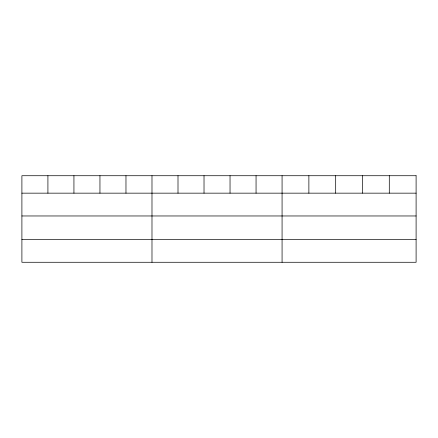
<?xml version="1.0" encoding="UTF-8"?>
<svg xmlns="http://www.w3.org/2000/svg" width="438" height="438" viewBox="0 0 438 438"><rect width="100%" height="100%" fill="white"/><g stroke="black" fill="none" stroke-linecap="round" stroke-linejoin="round"><path stroke-width="0.66" d="M21.9 193.158L416.1 193.158M21.9 215.967L416.1 215.967M21.9 239.466L416.1 239.466M389.294 175.726L389.294 193.158M362.489 175.726L362.489 193.158M335.683 175.726L335.683 193.158M308.878 175.726L308.878 193.158M282.072 175.726L282.072 262.274M256.055 175.726L256.055 193.158M230.038 175.726L230.038 193.158M204.02 175.726L204.02 193.158M178.003 175.726L178.003 193.158M151.986 175.726L151.986 262.274M125.969 175.726L125.969 193.158M99.952 175.726L99.952 193.158M73.934 175.726L73.934 193.158M47.917 175.726L47.917 193.158M416.1 175.726L21.9 175.726L21.9 262.274L416.1 262.274L416.1 175.726"/></g></svg>
